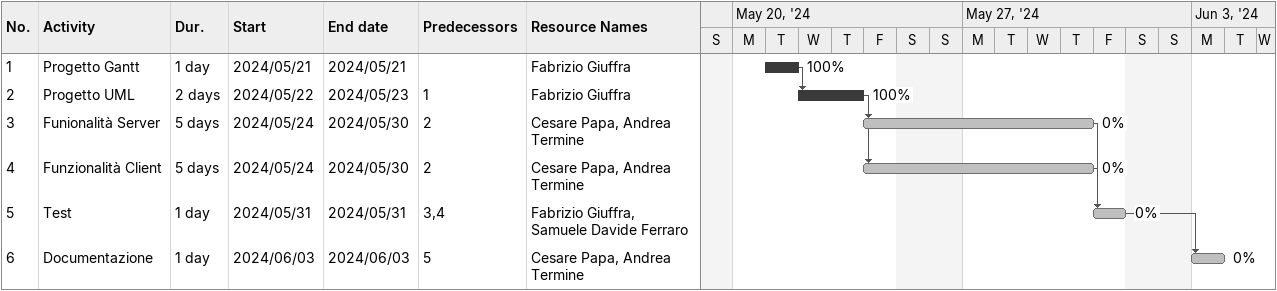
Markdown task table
| ID | Task | Duration | Start | Finish | Predecessors | Resources | % complete |
|---|---|---|---|---|---|---|---|
| 1 | Progetto Gantt | 1d | 2024-05-21 | 2024-05-21 |  | Fabrizio Giuffra | 100 |
| 2 | Progetto UML | 2d | 2024-05-22 | 2024-05-23 | 1 | Fabrizio Giuffra | 100 |
| 3 | Funionalità Server | 5d | 2024-05-24 | 2024-05-30 | 2 | Cesare Papa, Andrea Termine | 0 |
| 4 | Funzionalità Client | 5d | 2024-05-24 | 2024-05-30 | 2 | Cesare Papa, Andrea Termine | 0 |
| 5 | Test | 1d | 2024-05-31 | 2024-05-31 | 3, 4 | Fabrizio Giuffra, Samuele Davide Ferraro | 0 |
| 6 | Documentazione | 1d | 2024-06-03 | 2024-06-03 | 5 | Cesare Papa, Andrea Termine | 0 |
